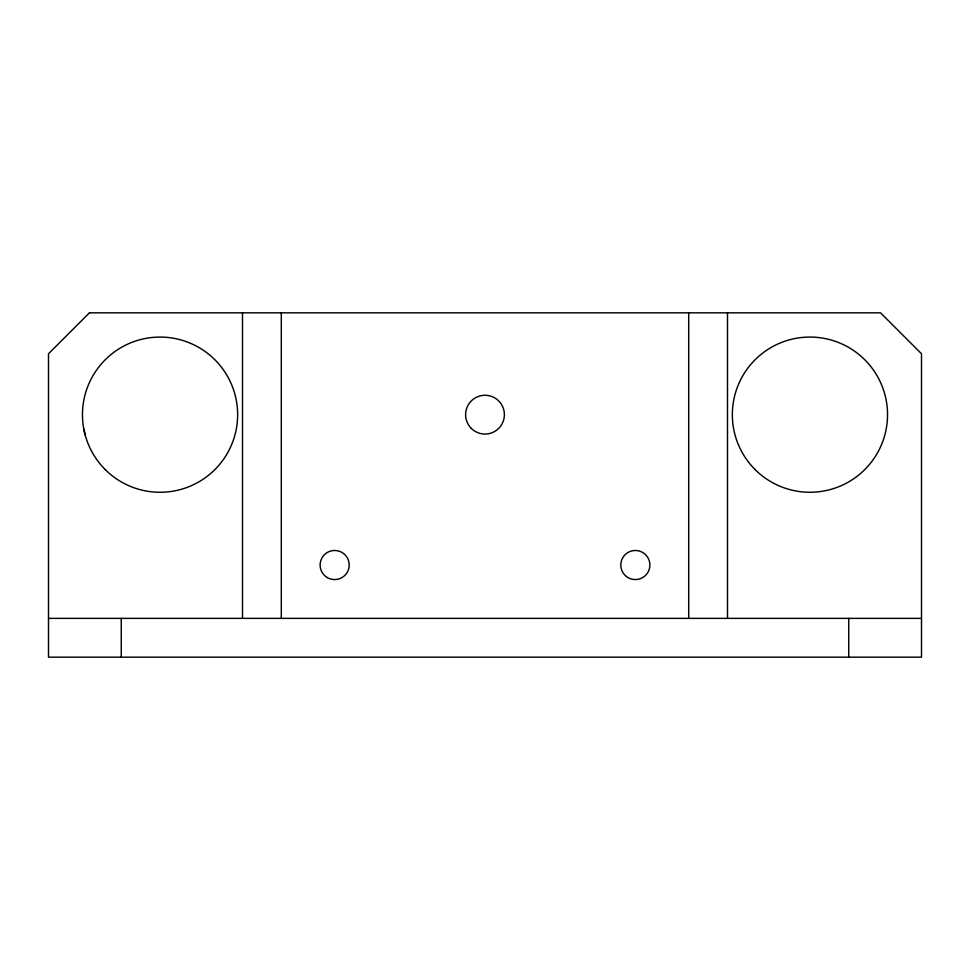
<?xml version="1.0" encoding="UTF-8"?>
<svg xmlns="http://www.w3.org/2000/svg" width="970" height="970" viewBox="0 0 970 970"><rect width="100%" height="100%" fill="white"/><g stroke="black" fill="none" stroke-linecap="round" stroke-linejoin="round"><path stroke-width="1.45" d="M48.5 618.375L921.5 618.375M83.832 428.898L85.093 434.754M848.75 618.375L848.75 657.175M727.5 312.825L727.5 618.375M688.7 312.825L688.7 618.375M281.3 312.825L281.3 618.375M242.5 312.825L242.5 618.375M121.25 618.375L121.25 657.175M89.446 312.825L48.5 353.771L48.5 657.175L921.5 657.175L921.5 353.771L880.554 312.825L89.446 312.825M626.45 576.532A14.55 14.55 0 0 0 649.767 566.977A14.55 14.55 0 0 0 629.833 551.566A14.55 14.55 0 0 0 626.45 576.532M327.375 577.623A14.55 14.55 0 0 0 349.2 565.025A14.55 14.55 0 0 0 327.375 552.427A14.55 14.55 0 0 0 327.375 577.623M755.072 469.541A77.6 77.6 0 0 0 884.895 434.742A77.6 77.6 0 0 0 789.859 339.706A77.6 77.6 0 0 0 755.072 469.541M105.184 469.541A77.6 77.6 0 0 0 235.007 434.754A77.6 77.6 0 0 0 139.971 339.718A77.6 77.6 0 0 0 105.184 469.541M471.274 428.376A19.4 19.4 0 0 0 503.733 419.683A19.4 19.4 0 0 0 479.98 395.93A19.4 19.4 0 0 0 471.274 428.376"/></g></svg>
